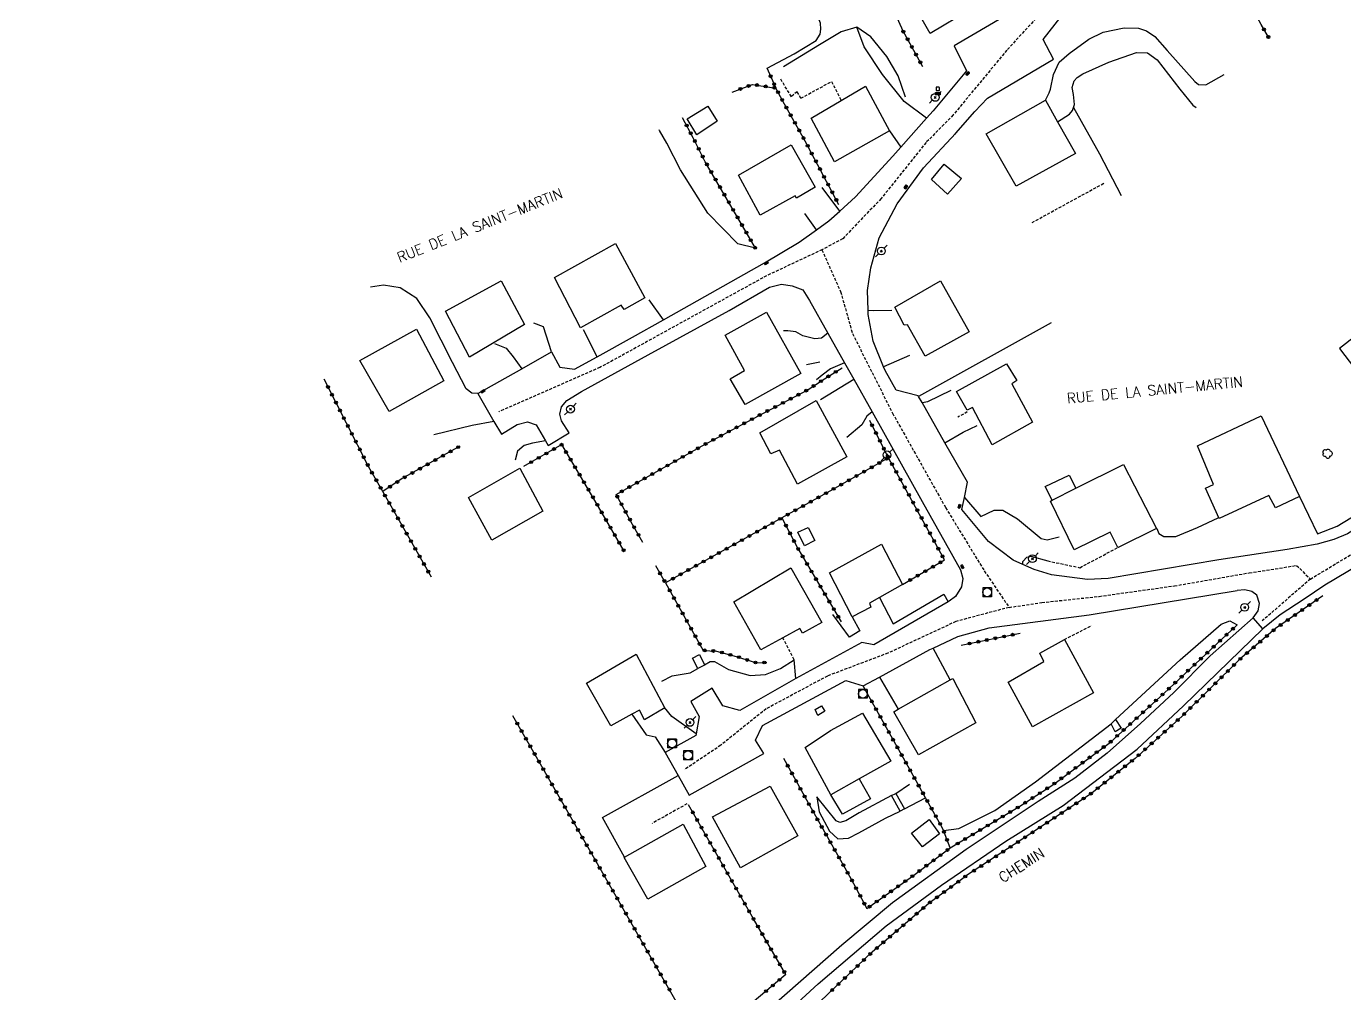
# Model space of a CAD drawing. Header units: millimetres. Extents: x 267000 to 268001, y 124012 to 125001.
# Drawn here: x 267454.9 to 267680.7, y 124352.9 to 124518.6 of the extents above; entities that cross this region are included whole.
import ezdxf
from ezdxf.enums import TextEntityAlignment as Align

# ---------------------------------------------------------------- set-up
doc = ezdxf.new("R2010")
doc.units = ezdxf.units.MM
doc.linetypes.add('DASHED', pattern=[0.75, 0.5, -0.25])
doc.layers.get('0').update_dxf_attribs({"linetype": 'CONTINUOUS'})
for name, color, linetype in [('W0001', 6, 'DASHED'), ('W0008', 7, 'CONTINUOUS'), ('W0014', 7, 'CONTINUOUS'), ('W0017', 7, 'CONTINUOUS'), ('W0071', 7, 'CONTINUOUS'), ('W0101', 7, 'CONTINUOUS'), ('W0104', 1, 'CONTINUOUS'), ('W0105', 7, 'CONTINUOUS'), ('W0112', 1, 'DASHED'), ('W0211', 2, 'CONTINUOUS'), ('W0214', 2, 'CONTINUOUS'), ('W0300', 7, 'CONTINUOUS'), ('W0322', 7, 'CONTINUOUS'), ('W0323', 7, 'CONTINUOUS'), ('W0330', 7, 'CONTINUOUS'), ('W0401', 7, 'CONTINUOUS'), ('W0420', 7, 'CONTINUOUS'), ('W0438', 7, 'CONTINUOUS'), ('W0439', 7, 'CONTINUOUS'), ('W0473', 7, 'CONTINUOUS'), ('W0989', 7, 'CONTINUOUS')]:
    doc.layers.add(name, color=color, linetype=linetype)
doc.styles.get("Standard").update_dxf_attribs({"font": 'romans.shx', "width": 0.85})

# ---------------------------------------------------------------- blocks, each defined once
blk = doc.blocks.new('T473')
for p, q in [((-0.166667, 0.166667), (0.166667, -0.166667)), ((-0.166667, -0.166667), (0.166667, 0.166667)), ((0.500001, 0.500001), (1.000002, 1.000002)), ((-1.000002, -1.000002), (-0.500001, -0.500001))]:
    blk.add_line(p, q)
blk.add_ellipse((0, 0), major_axis=(0.471405, 0.471405), ratio=1, start_param=5.4977871438, end_param=11.780972451)
blk = doc.blocks.new('T438')
for p, q in [((-0.4, 0.2), (0.4, 0.2)), ((-0.4, -0.2), (-0.4, 0.2)), ((0.15, 1.1), (-0.3, 1.1)), ((-0.3, 1.1), (-0.3, 0.5)), ((-0.3, 0.5), (0.15, 0.5)), ((0.3, 0.65), (0.3, 0.95)), ((0.4, 0.2), (0.4, -0.2))]:
    blk.add_line(p, q)
at = {"flags": 128}
for points in [[(-0.4, -0.2), (0.4, 0.2)], [(0.4, -0.2), (-0.4, -0.2)]]:
    blk.add_lwpolyline(points, dxfattribs=at)
for centre, major_axis, start_param, end_param in [((0.15, 0.95), (0.106, -0.106), 0.785398, 2.356194), ((0.15, 0.65), (0.106, 0.106), 3.926991, 5.497787)]:
    blk.add_ellipse(centre, major_axis=major_axis, ratio=1, start_param=start_param, end_param=end_param)
blk = doc.blocks.new('T420')
for p, q in [((0.75, 0.75), (-0.75, 0.75)), ((-0.75, 0.75), (-0.75, -0.75)), ((0.75, 0.75), (0.75, -0.75)), ((0.75, -0.75), (-0.75, -0.75))]:
    blk.add_line(p, q)
blk.add_ellipse((0, 0), major_axis=(-0.53, 0.53), ratio=1, start_param=3.926991, end_param=10.210176)
blk = doc.blocks.new('T401')
for p, q in [((-0.3, 0.3), (0, 0.3)), ((-0.3, -0.25), (-0.3, 0.3)), ((-0.3, 0.15), (0, 0.15)), ((-0.3, 0), (0, 0)), ((0, 0.3), (0, -0.25)), ((-0.3, -0.15), (0, -0.15)), ((-0.3, -0.25), (-0.3, -0.3)), ((-0.3, -0.3), (0, -0.3)), ((0, -0.3), (0, -0.25))]:
    blk.add_line(p, q)
blk = doc.blocks.new('T300')
for p, q in [((-0.8, 0.51), (-0.86, 0.34)), ((-0.86, 0.34), (-0.86, 0.17)), ((-0.86, 0.17), (-0.74, 0.06)), ((-0.69, 0.63), (-0.8, 0.51)), ((-0.8, -0.06), (-0.74, 0.06)), ((-0.74, 0.06), (-0.69, 0.11)), ((-0.57, 0.69), (-0.69, 0.63)), ((-0.46, 0.69), (-0.57, 0.69)), ((-0.29, 0.63), (-0.46, 0.69)), ((-0.29, 0.63), (-0.17, 0.74)), ((-0.23, 0.57), (-0.29, 0.63)), ((-0.17, 0.74), (-0.06, 0.8)), ((-0.06, 0.8), (0.06, 0.8)), ((0.06, 0.8), (0.23, 0.74)), ((0.23, 0.74), (0.34, 0.63)), ((0.34, 0.63), (0.4, 0.51)), ((0.46, 0.46), (0.34, 0.46)), ((0.4, 0.51), (0.4, 0.46)), ((0.57, 0.4), (0.46, 0.46)), ((0.57, 0.4), (0.69, 0.29)), ((0.69, 0.29), (0.74, 0.17)), ((0.74, 0.06), (0.69, -0.17)), ((0.74, 0.17), (0.74, 0.06)), ((-0.8, -0.17), (-0.8, -0.06)), ((-0.8, -0.23), (-0.8, -0.17)), ((-0.74, -0.34), (-0.8, -0.23)), ((-0.69, -0.4), (-0.74, -0.34)), ((-0.51, -0.46), (-0.69, -0.4)), ((-0.4, -0.46), (-0.51, -0.46)), ((-0.4, -0.46), (-0.34, -0.46)), ((-0.34, -0.46), (-0.34, -0.4)), ((-0.34, -0.51), (-0.34, -0.46)), ((-0.29, -0.63), (-0.34, -0.51)), ((-0.17, -0.74), (-0.29, -0.63)), ((-0.06, -0.8), (-0.17, -0.74)), ((0.06, -0.8), (-0.06, -0.8)), ((0.17, -0.74), (0.06, -0.8)), ((0.23, -0.69), (0.17, -0.74)), ((0.29, -0.46), (0.23, -0.46)), ((0.29, -0.63), (0.23, -0.69)), ((0.46, -0.4), (0.29, -0.46)), ((0.34, -0.51), (0.29, -0.63)), ((0.34, -0.51), (0.34, -0.46)), ((0.57, -0.34), (0.46, -0.4)), ((0.63, -0.29), (0.57, -0.34)), ((0.69, -0.17), (0.63, -0.29))]:
    blk.add_line(p, q)
blk = doc.blocks.new('t322o')
at = {"color": 0, "linetype": 'Continuous'}
for radius in [0.25, 0.15]:
    blk.add_circle((0, 0), radius, dxfattribs=at)
blk = doc.blocks.new('t323o')
at = {"color": 0, "linetype": 'Continuous'}
for radius in [0.25, 0.15]:
    blk.add_circle((0, 0), radius, dxfattribs=at)

msp = doc.modelspace()

# ---------------------------------------------------------------- linework, layer by layer
at = {"layer": 'W0001'}
for points in [[(267674.82, 124423.94), (267683.41, 124429.13), (267720.69, 124454.46), (267737.77, 124467.54), (267752.14, 124479.32), (267765.22, 124490.28), (267766.23, 124491.1), (267786.98, 124508.19), (267805.96, 124521.61), (267826.72, 124534.92), (267843.03, 124543.33), (267861.38, 124551.09), (267877.07, 124557.12), (267895.48, 124561.75), (267917.35, 124565.98), (267936.42, 124568.78)], [(267644.17, 124539.8), (267638.02, 124532.06), (267631.4, 124523.83), (267622.83, 124514.52), (267613.66, 124503.43), (267609, 124498.7), (267601.3, 124489.1), (267594.72, 124482.21), (267591.18, 124480.34)], [(267591.18, 124480.34), (267581.68, 124475.88), (267553.16, 124460.18), (267535.82, 124452.6)], [(267591.18, 124480.34), (267594.36, 124473.17), (267596.4, 124465.99), (267603.26, 124452.36), (267612.35, 124436.18), (267618.98, 124425.33), (267623.22, 124419.09)], [(267623.22, 124419.09), (267628.84, 124419.92), (267638.66, 124420.98), (267651.54, 124422.78), (267664.35, 124425.01), (267672.46, 124426.27), (267674.82, 124423.94)], [(267674.82, 124423.94), (267666.54, 124416.76)], [(267623.22, 124419.09), (267614.12, 124416.68), (267602.48, 124411.26), (267592.11, 124407.34), (267581.61, 124401.71), (267573.84, 124395.48), (267567.62, 124391.28)]]:
    msp.add_lwpolyline(points, dxfattribs=at)
at = {"layer": 'W0008'}
for points in [[(267613.99, 124500.14), (267614.11, 124500.29), (267617.37, 124504), (267619.52, 124506.29), (267630.84, 124512.96), (267629.06, 124516.33), (267636.24, 124525.59)], [(267625.22, 124521.92), (267613.8, 124515.29), (267615.95, 124510.96), (267610.23, 124504.15)], [(267532.23, 124455.7), (267539.76, 124459.96), (267544.86, 124462.84), (267546.3, 124460.22), (267548.8, 124459.88), (267552.67, 124462.01), (267558.73, 124465.36), (267564.05, 124468.36), (267581.36, 124478.12), (267587.28, 124481.66), (267590.25, 124483.76), (267592.38, 124485.28), (267594.24, 124486.96), (267596.93, 124489.38), (267603.32, 124496.37), (267604.68, 124497.9), (267609.07, 124502.85), (267610.23, 124504.15)], [(267615.6, 124437.92), (267616.09, 124440.51), (267612.24, 124447.27), (267608.31, 124454.19), (267607.72, 124455.22), (267607.65, 124455.34), (267603.87, 124456.31), (267602, 124459.65), (267601.74, 124460.29), (267599.97, 124464.69), (267599.08, 124469.24), (267599.06, 124470.02), (267598.98, 124473.37), (267599.53, 124477.22), (267600.99, 124482.36), (267604.08, 124488.22), (267608.59, 124494.38), (267614.11, 124500.29)], [(267532.23, 124455.7), (267535, 124450.94), (267536.27, 124448.75), (267538.97, 124450.41), (267540.74, 124450.85), (267542.24, 124450.36), (267543.81, 124447.61), (267544.26, 124446.81), (267547.88, 124448.97), (267546.58, 124451.03), (267546.29, 124452.17), (267546.57, 124453.45), (267547.48, 124454.53), (267549.97, 124456.04), (267561.39, 124462.32), (267575.3, 124469.96), (267582.18, 124473.93), (267584.24, 124474.44), (267586.09, 124474.17), (267587.88, 124473.47), (267589.03, 124471.62), (267592.17, 124466.08), (267595.04, 124461), (267595.74, 124459.77), (267596.64, 124458.15), (267599.76, 124452.58), (267608.35, 124437.21), (267614.92, 124425.51), (267615.28, 124424.01), (267615.08, 124422.59), (267614.02, 124420.94), (267612.96, 124420.15)], [(267685.2, 124427.56), (267677.32, 124422.88), (267673.78, 124420.5), (267669.67, 124417.84), (267666.69, 124415.4), (267665.04, 124417.31), (267665.89, 124418.52), (267666.09, 124419.74), (267665.66, 124421.16), (267664.8, 124421.79), (267663.58, 124422.07), (267662.3, 124421.99)], [(267586.7, 124406.94), (267577.12, 124401.46), (267574.2, 124402.22), (267572.4, 124405.27), (267568.71, 124402.96), (267570.15, 124400.41), (267569.66, 124397.45), (267569.6, 124397.13), (267564.35, 124394.25), (267566.57, 124390.3), (267568.46, 124386.94), (267581.23, 124394.08), (267579.79, 124396.35), (267580.99, 124398.85), (267595.25, 124406.57), (267598.25, 124405.66), (267601.01, 124407.16), (267609.67, 124411.87), (267610.21, 124412.12), (267614.43, 124414.11), (267619.83, 124415.57), (267636.91, 124417.82), (267662.3, 124421.99)]]:
    msp.add_lwpolyline(points, dxfattribs=at)
at = {"layer": 'W0014'}
for points in [[(267724.49, 124460.78), (267717.43, 124455.78), (267713.93, 124453.3), (267712.51, 124452.29), (267701.74, 124445.1), (267684.58, 124433.79), (267681.17, 124431.71), (267678.83, 124430.69), (267675.99, 124429.89), (267670.87, 124429), (267659.13, 124427.21), (267640.2, 124424.01), (267636.64, 124423.85), (267630.51, 124424.66), (267627.52, 124425.56), (267625.55, 124426.45), (267623.94, 124427.18), (267619.72, 124430.35), (267615.12, 124435.88), (267615.6, 124437.92)], [(267676.05, 124431.7), (267679.39, 124433.01), (267687.48, 124437.9), (267697.33, 124444.95), (267701.11, 124447.63), (267704.47, 124450.02)], [(267615.6, 124437.92), (267618.41, 124434.67)], [(267603.35, 124416.3), (267612.07, 124421.34), (267612.79, 124420.05)], [(267612.96, 124420.15), (267612.79, 124420.05), (267600.05, 124412.65), (267597.98, 124413.07), (267586.7, 124406.94)], [(267597.64, 124415.07), (267595.87, 124413.99)]]:
    msp.add_lwpolyline(points, dxfattribs=at)
at = {"layer": 'W0017'}
for points in [[(267609.07, 124502.85), (267605.28, 124505.75), (267601.54, 124510.35), (267598.38, 124515.1), (267597.12, 124518.45), (267594.49, 124517.65), (267590.73, 124515.42), (267584.56, 124511.67)], [(267602.74, 124500.68), (267604.68, 124497.9)], [(267594.24, 124486.96), (267591.21, 124490.99)], [(267590.25, 124483.76), (267588.27, 124486.54)], [(267532.23, 124455.7), (267531.24, 124455.77), (267530.23, 124456.54), (267527.92, 124461.01), (267524.03, 124468.68), (267521.79, 124472.01), (267518.93, 124473.84), (267516.08, 124474.25), (267513.88, 124473.91)], [(267564.05, 124468.36), (267561.57, 124471.78)], [(267704.47, 124450.02), (267698.69, 124456.96), (267692.2, 124465.21), (267688.35, 124470.12), (267679.78, 124463.4), (267684.96, 124456.68)], [(267599.06, 124470.02), (267599.99, 124469.96), (267603.12, 124469.98)], [(267544.86, 124462.84), (267543.48, 124467.11), (267541.84, 124467.74)], [(267552.67, 124462.01), (267550.36, 124466.63)], [(267592.17, 124466.08), (267591.1, 124465.22), (267589.97, 124465.07), (267587.9, 124465.62), (267586.68, 124466.26), (267585.33, 124466.46), (267584.61, 124466.46)], [(267535.1, 124464.27), (267537.1, 124463.5), (267538.32, 124462.01), (267539.76, 124459.96)], [(267606.17, 124462.24), (267601.74, 124460.29)], [(267595.04, 124461), (267592.63, 124459.92), (267591.21, 124458.84), (267590.22, 124458.05)], [(267590.95, 124454.71), (267596.64, 124458.15)], [(267608.31, 124454.19), (267609.3, 124454.34), (267613.28, 124456.29)], [(267599.76, 124452.58), (267598.84, 124451.86), (267598, 124450.36), (267595.45, 124448.21)], [(267535, 124450.94), (267531.28, 124450.26), (267524.73, 124448.65)], [(267612.24, 124447.27), (267615.36, 124449.08), (267617.78, 124450.23)], [(267543.81, 124447.61), (267541.6, 124447.24), (267540.18, 124446.8), (267539.05, 124445.87), (267538.63, 124444.3)], [(267672.97, 124438.1), (267672.98, 124438.1)], [(267672.98, 124438.1), (267676.05, 124431.7)], [(267618.41, 124434.67), (267620.68, 124435.75), (267622.17, 124435.76), (267624.67, 124434.28), (267628.69, 124430.89), (267629.76, 124430.68), (267631.82, 124431.2)], [(267648.55, 124432.58), (267648.85, 124431.73), (267649.7, 124431.23), (267651.77, 124431.25), (267655.46, 124432.77), (267659.01, 124434.43)], [(267625.55, 124426.45), (267625.55, 124426.95), (267626.26, 124427.67), (267626.97, 124427.88), (267629.83, 124427.05)], [(267601.04, 124420.77), (267603.35, 124416.3)], [(267595.87, 124413.99), (267593.06, 124417.89)], [(267596.34, 124417.49), (267597.64, 124415.07)], [(267613.12, 124406.66), (267610.21, 124412.12)], [(267586.7, 124406.94), (267586.4, 124410.12)], [(267601.01, 124407.16), (267604.24, 124401.64)], [(267598.99, 124404.29), (267598.25, 124405.66)], [(267558.64, 124400.8), (267561.07, 124397.24), (267562.61, 124396.94), (267564.35, 124394.25)], [(267569.66, 124397.45), (267565.45, 124400.41), (267564.21, 124401.97)], [(267564.21, 124401.97), (267564.21, 124401.97)], [(267557.36, 124376.29), (267553.61, 124383.1), (267566.57, 124390.3)]]:
    msp.add_lwpolyline(points, dxfattribs=at)
at = {"layer": 'W0071'}
for points in [[(267665.04, 124417.31), (267657.68, 124410.77), (267651.46, 124404.54), (267645.72, 124399.23), (267639.99, 124394.13), (267634.46, 124389.82), (267628.22, 124385.86), (267615.89, 124377.65), (267603.27, 124368.52), (267594.56, 124361.26), (267575.38, 124344.39), (267565.26, 124335.63), (267540.28, 124311.67), (267524.28, 124297.6), (267505.37, 124282.87), (267488.3, 124269.51), (267475.77, 124258.52), (267467.71, 124250.06), (267462.13, 124241.98), (267458.96, 124237.75), (267456.9, 124237.02), (267455.4, 124237.94), (267453.03, 124240.99)], [(267455.29, 124226.28), (267465.66, 124241.09), (267471.87, 124250.18), (267477.31, 124256.56), (267486.44, 124264.81), (267510.59, 124283.43), (267526.18, 124295.14), (267533.97, 124301.96), (267552.43, 124319.61), (267577.21, 124342.43), (267590.51, 124354.63), (267602.19, 124364.54), (267611.62, 124371.52), (267622.68, 124379.07), (267632.46, 124385.19), (267645.14, 124394.82), (267653.07, 124402.22), (267666.69, 124415.4)]]:
    msp.add_lwpolyline(points, dxfattribs=at)
at = {"layer": 'W0101'}
msp.add_lwpolyline([(267615.56, 124523.22), (267616.63, 124521.47), (267609.68, 124517.37), (267604.35, 124526.79), (267607.32, 124528.44), (267611.06, 124530.52)], dxfattribs=at)
for points in [[(267593.3, 124495.41), (267589.34, 124502.86), (267594.48, 124505.9), (267598.63, 124508.34), (267602.74, 124500.68)], [(267624.44, 124491.24), (267619.31, 124500.2), (267629.45, 124505.93), (267631.52, 124502.26), (267634.58, 124496.85), (267624.44, 124491.24)], [(267580.62, 124486.28), (267576.87, 124493.09), (267585.88, 124498.28), (267589.99, 124491.04), (267586.8, 124489.17), (267586.58, 124489.6)], [(267549.84, 124466.98), (267545.37, 124475.57), (267555.81, 124481.39), (267560.85, 124472.11), (267557.3, 124470.09), (267556.8, 124470.87)], [(267530.81, 124461.96), (267526.7, 124469.84), (267536.21, 124475.03), (267540.25, 124467.51)], [(267608.85, 124462.09), (267605.83, 124467.48), (267605.26, 124467.4), (267603.67, 124470.53), (267611.47, 124475), (267616.38, 124466.27)], [(267578, 124453.83), (267575.48, 124458.22), (267577.89, 124459.66), (267574.57, 124465.7), (267581.67, 124469.66), (267587.58, 124459.16)], [(267517.06, 124452.61), (267512.01, 124461.4), (267521.73, 124466.74), (267526.42, 124457.87)], [(267620.35, 124446.93), (267616.96, 124453.31), (267616.04, 124452.88), (267614.24, 124456.07), (267622.75, 124460.83), (267624.55, 124457.92), (267623.7, 124457.35), (267627.24, 124450.82)], [(267587, 124440.21), (267583.9, 124446.03), (267582.4, 124445.38), (267580.53, 124449), (267590.18, 124454.55), (267595.44, 124444.9)], [(267659.19, 124434.3), (267656.87, 124439.49), (267658.22, 124440.14), (267655.47, 124446.74), (267666.4, 124451.87), (267672.97, 124438.1), (267672.98, 124438.1), (267668.86, 124436.15), (267667.71, 124438.28)], [(267634.37, 124428.93), (267630.32, 124437.31), (267630.61, 124437.45), (267634.67, 124439.5), (267642.81, 124443.59), (267648.44, 124432.59), (267641.88, 124429.36), (267641.84, 124429.34), (267640.54, 124431.97)], [(267534.66, 124430.58), (267530.62, 124437.89), (267539.42, 124442.93), (267543.39, 124435.55)], [(267596.34, 124417.49), (267592.45, 124425.01), (267601.39, 124429.91), (267604.99, 124423.03), (267601.04, 124420.77), (267599.32, 124419.79), (267599.54, 124419.15)], [(267580.71, 124411.82), (267576.1, 124420.05), (267585.82, 124425.89), (267591.15, 124416.52), (267587.82, 124414.65), (267587.38, 124415.5), (267584.45, 124413.88)], [(267627.24, 124398.61), (267623.06, 124406.28), (267629.16, 124409.81), (267628.51, 124411.23), (267632.69, 124413.61), (267637.67, 124404.45)], [(267555.02, 124398.82), (267550.84, 124406.13), (267559.35, 124411.1), (267564.21, 124401.97), (267564.21, 124401.97), (267564.26, 124401.88), (267560.78, 124399.86), (267559.92, 124401.49), (267558.64, 124400.8)], [(267607.69, 124393.85), (267603.51, 124401.23), (267604.24, 124401.64), (267613.12, 124406.66), (267613.58, 124406.92), (267617.55, 124399.33)], [(267592.69, 124387.01), (267588.31, 124395.07), (267592.63, 124398.02), (267598.09, 124400.98), (267602.99, 124392.75), (267597.56, 124389.72)], [(267577.2, 124374.48), (267572.44, 124383.21), (267582.3, 124388.47), (267587.06, 124379.96)], [(267561.35, 124369.1), (267557.31, 124376.26), (267557.36, 124376.29), (267567.39, 124381.96), (267571.28, 124374.72)]]:
    msp.add_lwpolyline(points, close=True, dxfattribs=at)
at = {"layer": 'W0104'}
for points in [[(267569.75, 124500.01), (267568.09, 124502.77), (267571.64, 124504.93), (267573.22, 124502.38)], [(267588.17, 124429.65), (267587.02, 124431.99), (267588.79, 124432.79), (267589.95, 124430.52)], [(267608.4, 124378.1), (267606.53, 124380.43), (267609.51, 124382.74), (267611.3, 124380.33)]]:
    msp.add_lwpolyline(points, close=True, dxfattribs=at)
for points in [[(267630.61, 124437.45), (267629.38, 124439.79), (267633.5, 124441.75), (267634.67, 124439.5)], [(267597.56, 124389.72), (267599.51, 124386.31), (267594.68, 124383.65), (267592.69, 124387.01)]]:
    msp.add_lwpolyline(points, dxfattribs=at)
at = {"layer": 'W0105'}
for points in [[(267569.93, 124408.62), (267568.99, 124410.39), (267570.2, 124411.04), (267571.04, 124409.25), (267571.07, 124409.2)], [(267590.48, 124400.58), (267589.99, 124401.6), (267591.07, 124402.25), (267591.69, 124401.3)], [(267641.41, 124397.77), (267640.69, 124399.12), (267641.47, 124399.91), (267642.41, 124398.42)], [(267604.54, 124384.17), (267603.09, 124386.86), (267603.8, 124387.23), (267605.32, 124384.6)]]:
    msp.add_lwpolyline(points, close=True, dxfattribs=at)
at = {"layer": 'W0112'}
for points in [[(267587.57, 124506.28), (267586.92, 124507.41), (267585.93, 124506.55), (267584.06, 124509.67)], [(267587.57, 124506.28), (267592.82, 124509.16), (267594.48, 124505.9)], [(267627.15, 124484.99), (267639.64, 124491.84)], [(267616.05, 124452.57), (267614.42, 124451.64)], [(267629.83, 124427.05), (267635.35, 124425.89), (267641.88, 124429.36)], [(267632.69, 124413.61), (267637.38, 124415.99)], [(267586.4, 124410.12), (267584.45, 124413.88)], [(267568.05, 124385.44), (267562.07, 124382.09)]]:
    msp.add_lwpolyline(points, dxfattribs=at)
at = {"layer": 'W0211'}
for points in [[(267581.77, 124511.42), (267586.42, 124513.88), (267590.2, 124516.15), (267590.85, 124517.24), (267590.98, 124518.13), (267590.91, 124519.13), (267589.43, 124522.94)], [(267605.46, 124506.48), (267604.23, 124510.1), (267602.28, 124513.43), (267599.55, 124516.83), (267597.12, 124518.45)], [(267631.52, 124502.26), (267633.59, 124503.54), (267634.08, 124504.18), (267634.24, 124504.72), (267634.4, 124505.23), (267634.26, 124506.95), (267634.02, 124508.1), (267634.38, 124509.29), (267634.87, 124509.86), (267635.86, 124510.49), (267640.31, 124512.46), (267645.02, 124514.11), (267646.93, 124514.05), (267648.59, 124512.84), (267652.45, 124507.84), (267654.71, 124505.11), (267655.27, 124504.72)], [(267571.04, 124409.25), (267572.01, 124409.81), (267572.79, 124409.81), (267575.16, 124408.48), (267578.86, 124407.43), (267581.5, 124407.59), (267584.06, 124408.61), (267586.4, 124410.12)], [(267563.75, 124406.44), (267565.52, 124407.38), (267568.58, 124407.9), (267569.93, 124408.62)], [(267590.28, 124386.63), (267590.72, 124384.07), (267592.45, 124380.74), (267593.89, 124379.46), (267595.74, 124379.55), (267597.51, 124380.49), (267602.05, 124383.01), (267604.54, 124384.17)], [(267605.32, 124384.6), (267608.92, 124386.46)]]:
    msp.add_lwpolyline(points, dxfattribs=at)
at = {"layer": 'W0214'}
for points in [[(267629.45, 124505.93), (267630.07, 124507.22), (267630.29, 124507.82), (267630.81, 124510.33), (267631.82, 124512.48), (267633.5, 124513.95), (267636.85, 124516.41), (267639.32, 124517.58), (267642.95, 124518.35), (267645.39, 124518.3), (267646.78, 124517.82), (267648.17, 124516.87), (267650.3, 124514.47), (267655.05, 124509.18), (267655.65, 124508.65), (267656.9, 124508.59), (267660.06, 124510.34)], [(267579.78, 124480.6), (267576.78, 124481.36), (267571.62, 124486.59), (267566.94, 124494.04), (267564.63, 124498.58), (267563.37, 124500.74), (267563.3, 124500.86)], [(267588.53, 124460.71), (267590.81, 124461.16)], [(267641.47, 124399.91), (267652.51, 124410.1), (267659.52, 124416.2), (267661.01, 124416.78), (267662.29, 124416.12)], [(267611.97, 124380.9), (267614.61, 124381.2), (267620.78, 124384.31), (267627.73, 124389.2), (267640.69, 124399.12)], [(267603.09, 124386.86), (267597.56, 124383.91), (267595.29, 124382.54), (267594.22, 124382.24), (267593.58, 124382.52), (267590.28, 124386.63)], [(267603.8, 124387.23), (267606.14, 124388.81)]]:
    msp.add_lwpolyline(points, dxfattribs=at)
at = {"layer": 'W0322'}
for points in [[(267575.8, 124507.35), (267579.3, 124508.66), (267583.29, 124508.04)], [(267579.78, 124480.6), (267571.2, 124495.42), (267569.18, 124499.4), (267567.31, 124502.94)], [(267613.13, 124377.89), (267625.04, 124385.02), (267630.86, 124388.84), (267640.57, 124396.03), (267649.7, 124404.35), (267662.29, 124416.12)], [(267479.6, 124253.34), (267490.85, 124264.25), (267506.01, 124276.1), (267521.88, 124287.54), (267533.49, 124297.3), (267552.53, 124314.67), (267570.58, 124331.25), (267576.95, 124337.28), (267589.53, 124350.33), (267599.79, 124360.08), (267609.56, 124368.49), (267615.94, 124373.16)]]:
    msp.add_lwpolyline(points, dxfattribs=at)
at = {"layer": 'W0323'}
for points in [[(267608.46, 124511.67), (267605.07, 124517.78), (267602.35, 124523.96), (267598.47, 124530.93), (267597.66, 124532.4)], [(267667.62, 124516.77), (267666.37, 124518.94), (267661.13, 124528.62)], [(267594.08, 124488.02), (267588.31, 124498.95), (267584.48, 124505.76), (267583.29, 124508.04), (267583.19, 124508.24), (267581.77, 124511.42)], [(267560.48, 124430.2), (267558.74, 124433.3), (267555.92, 124438.41), (267570.68, 124446.77), (267578.34, 124450.89), (267588.63, 124456.3), (267591.61, 124458.24), (267594.66, 124460.12)], [(267524.3, 124424.25), (267515.95, 124438.94), (267513.58, 124443.1), (267505.9, 124458.18)], [(267604.99, 124423.03), (267612.16, 124427.21), (267607.9, 124435.02), (267602.31, 124445.21), (267599.35, 124451.1)], [(267529.16, 124446.69), (267519.3, 124441.14), (267515.95, 124438.94)], [(267557.3, 124428.71), (267552.29, 124437.38), (267546.6, 124446.96), (267540.08, 124443.21)], [(267602.46, 124444.64), (267592.53, 124439.02), (267584.32, 124434.43), (267583.38, 124433.9), (267564.36, 124423.3)], [(267584.32, 124434.43), (267587.06, 124429.18), (267594.48, 124416.62)], [(267564.36, 124423.3), (267562.72, 124426.22)], [(267564.36, 124423.3), (267570.85, 124411.73), (267573.13, 124411.61), (267576.48, 124410.7), (267579.98, 124409.59), (267581.76, 124409.67)], [(267676.93, 124421.09), (267668.85, 124415.48), (267662.69, 124410.16), (267652.86, 124400.48), (267644.79, 124393.23), (267637.14, 124387.12), (267624.09, 124378.49), (267615.94, 124373.16)], [(267615, 124412.61), (267625.1, 124414.67)], [(267613.13, 124377.89), (267611.97, 124380.9), (267611.82, 124381.3), (267608.92, 124386.46), (267607.28, 124389.39), (267598.99, 124404.29)], [(267584.98, 124356.2), (267570.53, 124344.06), (267564.69, 124354.28), (267548.83, 124381.95), (267538.25, 124400.51)], [(267584.6, 124393.29), (267588.79, 124385.62), (267596.14, 124372.64), (267598.88, 124367.53), (267606.68, 124373.07), (267613.13, 124377.89)], [(267584.98, 124356.2), (267579.43, 124365.78), (267568.32, 124385.29)]]:
    msp.add_lwpolyline(points, dxfattribs=at)
at = {"layer": 'W0330'}
for points in [[(267634.24, 124504.72), (267638.72, 124496.77), (267642.39, 124489.64)], [(267630.41, 124467.82), (267607.72, 124455.22)]]:
    msp.add_lwpolyline(points, dxfattribs=at)
at = {"layer": 'W0439'}
msp.add_lwpolyline([(267612.67, 124489.88), (267609.94, 124492.35), (267612.13, 124495), (267615.07, 124492.53)], close=True, dxfattribs=at)

# ---------------------------------------------------------------- block references
at = {"layer": 'W0300', "rotation": 359.9999899820874}
msp.add_blockref('T300', (267677.81, 124445.41), dxfattribs=at)
at = {"layer": 'W0322'}
for p, rotation in [((267578.61, 124508.4), 20.45354840684853), ((267580.06, 124508.54), 351.2581507983722), ((267581.54, 124508.31), 351.2581507983722), ((267577.21, 124507.88), 20.45354840684853), ((267583.02, 124508.08), 351.2581507983722), ((267568.01, 124501.62), 117.8423100406092), ((267568.71, 124500.29), 117.8423100406092), ((267569.4, 124498.96), 116.9444117499647), ((267570.08, 124497.62), 116.9444117499647), ((267570.76, 124496.29), 116.9444117499647), ((267571.47, 124494.96), 120.053957302027), ((267572.22, 124493.66), 120.053957302027), ((267572.97, 124492.37), 120.053957302027), ((267573.72, 124491.07), 120.053957302027), ((267574.47, 124489.77), 120.053957302027), ((267575.22, 124488.47), 120.053957302027), ((267575.97, 124487.17), 120.053957302027), ((267576.72, 124485.87), 120.053957302027), ((267577.48, 124484.58), 120.053957302027), ((267578.23, 124483.28), 120.053957302027), ((267578.98, 124481.98), 120.053957302027), ((267579.73, 124480.68), 120.053957302027), ((267659.36, 124413.38), 43.05357683002816), ((267660.45, 124414.4), 43.05357683002816), ((267661.55, 124415.43), 43.05357683002816), ((267657.16, 124411.33), 43.05357683002816), ((267658.26, 124412.35), 43.05357683002816), ((267654.97, 124409.28), 43.05357683002816), ((267656.07, 124410.31), 43.05357683002816), ((267652.78, 124407.23), 43.05357683002816), ((267653.88, 124408.26), 43.05357683002816), ((267650.59, 124405.19), 43.05357683002816), ((267651.68, 124406.21), 43.05357683002816), ((267647.27, 124402.14), 42.35947040629473), ((267648.38, 124403.15), 42.35947040629473), ((267649.49, 124404.17), 42.35947040629473), ((267645.06, 124400.12), 42.35947040629473), ((267646.17, 124401.13), 42.35947040629473), ((267642.84, 124398.1), 42.35947040629473), ((267643.95, 124399.11), 42.35947040629473), ((267640.62, 124396.08), 42.35947040629473), ((267641.73, 124397.09), 42.35947040629473), ((267637.01, 124393.4), 36.5246208126426), ((267638.22, 124394.29), 36.5246208126426), ((267639.42, 124395.18), 36.5246208126426), ((267634.6, 124391.61), 36.5246208126426), ((267635.81, 124392.5), 36.5246208126426), ((267630.98, 124388.93), 36.5246208126426), ((267632.19, 124389.82), 36.5246208126426), ((267633.4, 124390.72), 36.5246208126426), ((267627.23, 124386.46), 33.27639502622503), ((267628.48, 124387.28), 33.27639502622503), ((267629.74, 124388.1), 33.27639502622503), ((267623.42, 124384.05), 30.9050308374071), ((267624.71, 124384.82), 30.9050308374071), ((267625.97, 124385.63), 33.27639502622503), ((267619.56, 124381.74), 30.9050308374071), ((267620.85, 124382.51), 30.9050308374071), ((267622.14, 124383.28), 30.9050308374071), ((267616.99, 124380.2), 30.9050308374071), ((267618.28, 124380.97), 30.9050308374071), ((267614.42, 124378.66), 30.9050308374071), ((267615.7, 124379.43), 30.9050308374071), ((267615.72, 124373), 36.240983726979), ((267613.3, 124371.22), 36.240983726979), ((267614.51, 124372.11), 36.240983726979), ((267609.67, 124368.56), 36.240983726979), ((267610.88, 124369.45), 36.240983726979), ((267612.09, 124370.34), 36.240983726979), ((267607.39, 124366.62), 40.69148540826395), ((267608.53, 124367.59), 40.69148540826395), ((267603.98, 124363.68), 40.69148540826395), ((267605.12, 124364.66), 40.69148540826395), ((267606.25, 124365.64), 40.69148540826395), ((267601.7, 124361.73), 40.69148540826395), ((267602.84, 124362.7), 40.69148540826395), ((267599.44, 124359.75), 43.56332668727266), ((267600.57, 124360.75), 40.69148540826395), ((267597.27, 124357.68), 43.56332668727266), ((267598.36, 124358.72), 43.56332668727266), ((267595.1, 124355.62), 43.56332668727266), ((267596.18, 124356.65), 43.56332668727266), ((267592.92, 124353.55), 43.56332668727266), ((267594.01, 124354.58), 43.56332668727266)]:
    msp.add_blockref('t322o', p, dxfattribs=dict(at, rotation=rotation))
at = {"layer": 'W0323'}
for p, rotation in [((267605.11, 124517.7), 119.012381719726), ((267666.87, 124518.07), 120.0092800711403), ((267605.84, 124516.39), 119.012381719726), ((267606.57, 124515.07), 119.012381719726), ((267667.62, 124516.78), 120.0092800711403), ((267607.29, 124513.76), 119.012381719726), ((267608.02, 124512.45), 119.012381719726), ((267582.38, 124510.05), 114.0027118220844), ((267582.99, 124508.68), 114.0027118220844), ((267583.66, 124507.33), 117.6102969523327), ((267584.36, 124506), 117.6102969523327), ((267585.08, 124504.69), 119.2962006428565), ((267585.82, 124503.38), 119.2962006428565), ((267586.55, 124502.08), 119.2962006428565), ((267587.29, 124500.77), 119.2962006428565), ((267588.02, 124499.46), 119.2962006428565), ((267588.73, 124498.14), 117.844252869629), ((267589.43, 124496.81), 117.844252869629), ((267590.14, 124495.49), 117.844252869629), ((267590.84, 124494.16), 117.844252869629), ((267591.54, 124492.83), 117.844252869629), ((267592.24, 124491.51), 117.844252869629), ((267592.94, 124490.18), 117.844252869629), ((267593.64, 124488.86), 117.844252869629), ((267592.27, 124458.64), 31.55401753147781), ((267593.54, 124459.43), 31.55401753147781), ((267506.58, 124456.84), 117.0155052661064), ((267588.48, 124456.22), 27.74867076430086), ((267589.74, 124457.02), 33.12249139649576), ((267591, 124457.84), 33.12249139649576), ((267507.26, 124455.5), 117.0155052661064), ((267507.94, 124454.17), 117.0155052661064), ((267584.49, 124454.12), 27.74867076430086), ((267585.82, 124454.82), 27.74867076430086), ((267587.15, 124455.52), 27.74867076430086), ((267508.62, 124452.83), 117.0155052661064), ((267580.51, 124452.03), 27.74867076430086), ((267581.84, 124452.73), 27.74867076430086), ((267583.17, 124453.42), 27.74867076430086), ((267509.3, 124451.49), 117.0155052661064), ((267509.98, 124450.16), 117.0155052661064), ((267576.54, 124449.92), 28.22089516557701), ((267577.86, 124450.63), 28.22089516557701), ((267579.18, 124451.33), 27.74867076430086), ((267599.75, 124450.29), 116.673897089291), ((267510.66, 124448.82), 117.0155052661064), ((267511.35, 124447.49), 117.0155052661064), ((267572.57, 124447.79), 28.22089516557701), ((267573.89, 124448.5), 28.22089516557701), ((267575.22, 124449.21), 28.22089516557701), ((267600.43, 124448.95), 116.673897089291), ((267601.1, 124447.61), 116.673897089291), ((267512.03, 124446.15), 117.0155052661064), ((267526.26, 124445.06), 209.3850565504738), ((267527.57, 124445.8), 209.3850565504738), ((267528.88, 124446.53), 209.3850565504738), ((267543.98, 124445.45), 209.8761331413817), ((267545.28, 124446.2), 209.8761331413817), ((267546.58, 124446.95), 209.8761331413817), ((267547.36, 124445.69), 120.7273629458592), ((267568.63, 124445.61), 29.54377814733083), ((267569.94, 124446.35), 29.54377814733083), ((267571.25, 124447.08), 28.22089516557701), ((267601.77, 124446.27), 116.673897089291), ((267602.46, 124444.93), 118.7630749810205), ((267512.71, 124444.81), 117.0155052661064), ((267513.39, 124443.48), 117.0155052661064), ((267522.34, 124442.85), 209.3850565504738), ((267523.65, 124443.59), 209.3850565504738), ((267524.96, 124444.32), 209.3850565504738), ((267541.38, 124443.96), 209.8761331413817), ((267542.68, 124444.7), 209.8761331413817), ((267548.12, 124444.4), 120.7273629458592), ((267548.89, 124443.11), 120.7273629458592), ((267564.72, 124443.39), 29.54377814733083), ((267566.02, 124444.13), 29.54377814733083), ((267567.33, 124444.87), 29.54377814733083), ((267599.7, 124443.08), 209.520730292782), ((267601.01, 124443.82), 209.520730292782), ((267602.31, 124444.56), 209.520730292782), ((267603.18, 124443.62), 118.7630749810205), ((267514.11, 124442.16), 119.6304859963393), ((267514.86, 124440.86), 119.6304859963393), ((267518.46, 124440.58), 213.2465370360378), ((267519.73, 124441.38), 209.3850565504738), ((267521.04, 124442.12), 209.3850565504738), ((267549.66, 124441.82), 120.7273629458592), ((267550.42, 124440.53), 120.7273629458592), ((267559.5, 124440.44), 29.54377814733083), ((267560.8, 124441.18), 29.54377814733083), ((267562.11, 124441.92), 29.54377814733083), ((267563.41, 124442.66), 29.54377814733083), ((267595.79, 124440.86), 209.520730292782), ((267597.09, 124441.6), 209.520730292782), ((267598.4, 124442.34), 209.520730292782), ((267603.9, 124442.3), 118.7630749810205), ((267604.62, 124440.99), 118.7630749810205), ((267515.6, 124439.56), 119.6304859963393), ((267516.34, 124438.25), 119.6244610900727), ((267517.2, 124439.76), 213.2465370360378), ((267551.19, 124439.25), 120.7273629458592), ((267556.89, 124438.96), 29.54377814733083), ((267558.19, 124439.7), 29.54377814733083), ((267591.87, 124438.65), 209.2243820207054), ((267593.17, 124439.39), 209.520730292782), ((267594.48, 124440.12), 209.520730292782), ((267605.35, 124439.67), 118.7630749810205), ((267606.07, 124438.36), 118.7630749810205), ((267517.08, 124436.95), 119.6244610900727), ((267551.95, 124437.96), 120.7273629458592), ((267552.71, 124436.66), 120.0076211109712), ((267556.11, 124438.07), 118.8370479765386), ((267556.84, 124436.75), 118.8370479765386), ((267587.94, 124436.45), 209.2243820207054), ((267589.25, 124437.18), 209.2243820207054), ((267590.56, 124437.92), 209.2243820207054), ((267606.79, 124437.04), 118.7630749810205), ((267517.82, 124435.64), 119.6244610900727), ((267518.56, 124434.34), 119.6244610900727), ((267553.46, 124435.36), 120.0076211109712), ((267554.21, 124434.06), 120.0076211109712), ((267557.56, 124435.44), 118.8370479765386), ((267558.28, 124434.13), 118.8370479765386), ((267584.01, 124434.26), 209.2247431394929), ((267585.32, 124434.99), 209.2243820207054), ((267586.63, 124435.72), 209.2243820207054), ((267607.51, 124435.73), 118.7630749810205), ((267608.23, 124434.41), 118.6120028341071), ((267519.31, 124433.04), 119.6244610900727), ((267520.05, 124431.73), 119.6244610900727), ((267554.96, 124432.76), 120.0076211109712), ((267555.71, 124431.47), 120.0076211109712), ((267559.01, 124432.81), 119.3479635297565), ((267559.75, 124431.51), 119.3479635297565), ((267580.08, 124432.06), 209.1435631027967), ((267581.39, 124432.79), 209.1435631027967), ((267582.7, 124433.52), 209.1435631027967), ((267585.01, 124433.1), 297.5815174346264), ((267585.71, 124431.77), 297.5815174346264), ((267608.95, 124433.1), 118.6120028341071), ((267609.67, 124431.78), 118.6120028341071), ((267520.79, 124430.43), 119.6244610900727), ((267521.53, 124429.12), 119.6244610900727), ((267556.46, 124430.17), 120.0076211109712), ((267574.84, 124429.14), 209.1435631027967), ((267576.15, 124429.87), 209.1435631027967), ((267577.46, 124430.6), 209.1435631027967), ((267578.77, 124431.33), 209.1435631027967), ((267586.4, 124430.44), 297.5815174346264), ((267610.39, 124430.46), 118.6120028341071), ((267611.1, 124429.15), 118.6120028341071), ((267522.27, 124427.82), 119.6244610900727), ((267557.21, 124428.87), 120.0076211109712), ((267570.91, 124426.95), 209.1435631027967), ((267572.22, 124427.68), 209.1435631027967), ((267573.53, 124428.41), 209.1435631027967), ((267587.1, 124429.11), 300.5898344689253), ((267587.86, 124427.82), 300.5898344689253), ((267611.82, 124427.83), 118.6120028341071), ((267523.01, 124426.52), 119.6244610900727), ((267523.75, 124425.21), 119.6244610900727), ((267563.45, 124424.92), 119.3479635299629), ((267566.98, 124424.76), 209.1435631027967), ((267568.29, 124425.49), 209.1435631027967), ((267569.6, 124426.22), 209.1435631027967), ((267588.63, 124426.53), 300.5898344689253), ((267589.39, 124425.24), 300.5898344689253), ((267608.88, 124425.3), 30.26140820964483), ((267610.18, 124426.05), 30.26140820964483), ((267611.47, 124426.81), 30.26140820964483), ((267564.19, 124423.61), 119.3479635299629), ((267565.67, 124424.03), 209.1435631027967), ((267590.15, 124423.94), 300.5898344689253), ((267590.92, 124422.65), 300.5898344689253), ((267606.29, 124423.79), 30.26140820964483), ((267607.58, 124424.54), 30.26140820964483), ((267565.1, 124421.99), 299.2984394572009), ((267565.83, 124420.68), 299.2984394572009), ((267591.68, 124421.36), 300.5898344689253), ((267675.87, 124420.35), 214.7739779055954), ((267566.56, 124419.37), 299.2984394572009), ((267567.3, 124418.06), 299.2984394572009), ((267592.44, 124420.07), 300.5898344689253), ((267593.21, 124418.78), 300.5898344689253), ((267673.41, 124418.64), 214.7739779055954), ((267674.64, 124419.49), 214.7739779055954), ((267568.03, 124416.76), 299.2984394572009), ((267593.97, 124417.49), 300.5898344689253), ((267669.71, 124416.07), 214.7739779055954), ((267670.94, 124416.93), 214.7739779055954), ((267672.17, 124417.78), 214.7739779055954), ((267568.77, 124415.45), 299.2984394572009), ((267569.5, 124414.14), 299.2984394572009), ((267619.41, 124413.51), 11.55629408677577), ((267620.88, 124413.81), 11.55629408677577), ((267622.35, 124414.11), 11.55629408677577), ((267623.82, 124414.41), 11.55629408677577), ((267667.37, 124414.2), 220.7831029451536), ((267668.51, 124415.18), 220.7831029451536), ((267570.23, 124412.83), 299.2984394572009), ((267571.09, 124411.72), 356.8368717541095), ((267572.59, 124411.64), 356.8368717541095), ((267574.05, 124411.36), 344.9315118403829), ((267616.47, 124412.91), 11.55629408677577), ((267617.94, 124413.21), 11.55629408677577), ((267663.96, 124411.26), 220.7831029451536), ((267665.1, 124412.24), 220.7831029451536), ((267666.24, 124413.22), 220.7831029451536), ((267575.5, 124410.97), 344.9315118403829), ((267576.95, 124410.56), 342.3005213462307), ((267578.37, 124410.1), 342.3005213462307), ((267579.8, 124409.65), 342.3005213462307), ((267581.29, 124409.65), 2.669723343356712), ((267661.75, 124409.24), 224.562546489285), ((267662.83, 124410.28), 220.7831029451536), ((267659.61, 124407.13), 224.562546489285), ((267660.68, 124408.18), 224.562546489285), ((267657.48, 124405.03), 224.562546489285), ((267658.55, 124406.08), 224.562546489285), ((267599.72, 124402.98), 119.0963781846205), ((267655.34, 124402.92), 224.562546489285), ((267656.41, 124403.97), 224.562546489285), ((267600.45, 124401.66), 119.0963781846205), ((267601.18, 124400.35), 119.0963781846205), ((267652.1, 124399.8), 221.939708126133), ((267653.2, 124400.82), 224.562546489285), ((267654.27, 124401.87), 224.562546489285), ((267539, 124399.21), 119.6703889780379), ((267539.74, 124397.91), 119.6703889780379), ((267601.9, 124399.04), 119.0963781846205), ((267602.63, 124397.73), 119.0963781846205), ((267649.87, 124397.79), 221.939708126133), ((267650.99, 124398.8), 221.939708126133), ((267540.48, 124396.6), 119.6703889780379), ((267541.22, 124395.3), 119.6703889780379), ((267603.36, 124396.42), 119.0963781846205), ((267647.64, 124395.79), 221.939708126133), ((267648.75, 124396.79), 221.939708126133), ((267541.97, 124394), 119.6703889780379), ((267604.09, 124395.11), 119.0963781846205), ((267604.82, 124393.8), 119.0963781846205), ((267645.41, 124393.78), 221.939708126133), ((267646.52, 124394.79), 221.939708126133), ((267542.71, 124392.69), 119.6703889780379), ((267543.45, 124391.39), 119.6703889780379), ((267585.32, 124391.97), 298.6314072299661), ((267605.55, 124392.49), 119.0963781846205), ((267606.28, 124391.18), 119.0963781846205), ((267641.92, 124390.94), 218.5958151643942), ((267643.09, 124391.87), 218.5958151643942), ((267644.26, 124392.81), 218.5958151643942), ((267544.19, 124390.09), 119.6703889780379), ((267544.94, 124388.78), 119.6703889780379), ((267586.04, 124390.66), 298.6314072299661), ((267586.76, 124389.34), 298.6314072299661), ((267607.01, 124389.87), 119.0963781846205), ((267607.74, 124388.56), 119.3345297935769), ((267639.58, 124389.07), 218.5958151643942), ((267640.75, 124390), 218.5958151643942), ((267545.68, 124387.48), 119.6703889780379), ((267587.48, 124388.02), 298.6314072299661), ((267588.2, 124386.71), 298.6314072299661), ((267608.48, 124387.25), 119.3345297935769), ((267635.99, 124386.36), 213.5092858952843), ((267637.23, 124387.2), 218.5958151643942), ((267638.4, 124388.13), 218.5958151643942), ((267546.42, 124386.18), 119.6703889780379), ((267547.16, 124384.87), 119.6703889780379), ((267569.06, 124383.98), 119.6461097594836), ((267588.92, 124385.39), 299.5338822812727), ((267589.66, 124384.09), 299.5338822812727), ((267609.21, 124385.94), 119.3160808231823), ((267609.95, 124384.64), 119.3160808231823), ((267633.48, 124384.7), 213.5092858952843), ((267634.74, 124385.53), 213.5092858952843), ((267547.91, 124383.57), 119.6703889780379), ((267548.65, 124382.27), 119.6703889780379), ((267569.81, 124382.68), 119.6461097594836), ((267590.4, 124382.78), 299.5338822812727), ((267610.68, 124383.33), 119.3160808231823), ((267611.42, 124382.02), 119.3160808231823), ((267629.73, 124382.22), 213.5092858952843), ((267630.98, 124383.05), 213.5092858952843), ((267632.23, 124383.88), 213.5092858952843), ((267549.39, 124380.97), 119.8233231320473), ((267550.14, 124379.66), 119.8233231320473), ((267570.55, 124381.38), 119.6461097594836), ((267571.29, 124380.07), 119.6461097594836), ((267591.14, 124381.48), 299.5338822812727), ((267591.88, 124380.17), 299.5338822812727), ((267612.06, 124380.67), 110.9533051225076), ((267625.98, 124379.73), 213.5092858952843), ((267627.23, 124380.56), 213.5092858952843), ((267628.48, 124381.39), 213.5092858952843), ((267550.89, 124378.36), 119.8233231320473), ((267572.03, 124378.77), 119.6461097594836), ((267572.77, 124377.47), 119.6461097594836), ((267592.62, 124378.87), 299.5338822812727), ((267593.36, 124377.56), 299.5338822812727), ((267612.6, 124379.27), 110.9533051225076), ((267612.68, 124377.55), 36.75743309511438), ((267622.22, 124377.26), 213.1548372840736), ((267623.48, 124378.08), 213.1548372840736), ((267624.73, 124378.91), 213.5092858952843), ((267551.63, 124377.06), 119.8233231320473), ((267552.38, 124375.76), 119.8233231320473), ((267573.52, 124376.16), 119.6461097594836), ((267594.1, 124376.26), 299.5338822812727), ((267594.84, 124374.95), 299.5338822812727), ((267610.27, 124375.76), 36.75743309511438), ((267611.48, 124376.66), 36.75743309511438), ((267619.71, 124375.62), 213.1548372840736), ((267620.97, 124376.44), 213.1548372840736), ((267553.12, 124374.46), 119.8233231320473), ((267553.87, 124373.16), 119.8233231320473), ((267574.26, 124374.86), 119.6461097594836), ((267575, 124373.56), 119.6461097594836), ((267595.57, 124373.65), 299.5338822812727), ((267606.67, 124373.06), 35.38862635674135), ((267607.87, 124373.96), 36.75743309511438), ((267609.07, 124374.86), 36.75743309511438), ((267617.2, 124373.98), 213.1548372840736), ((267618.45, 124374.8), 213.1548372840736), ((267554.62, 124371.86), 119.8233231320473), ((267555.36, 124370.56), 119.8233231320473), ((267575.74, 124372.25), 119.6461097594836), ((267576.48, 124370.95), 119.6461097594836), ((267596.31, 124372.34), 298.2050364200759), ((267597.02, 124371.01), 298.2050364200759), ((267603, 124370.46), 35.38862635674135), ((267604.22, 124371.33), 35.38862635674135), ((267605.45, 124372.2), 35.38862635674135), ((267556.11, 124369.25), 119.8233231320473), ((267577.23, 124369.64), 119.6461097594836), ((267577.97, 124368.34), 119.6461097594836), ((267597.73, 124369.69), 298.2050364200759), ((267598.43, 124368.37), 298.2050364200759), ((267600.55, 124368.72), 35.38862635674135), ((267601.78, 124369.59), 35.38862635674135), ((267556.85, 124367.95), 119.8233231320473), ((267557.6, 124366.65), 119.8233231320473), ((267578.71, 124367.04), 119.6461097594836), ((267599.33, 124367.85), 35.38862635674135), ((267558.35, 124365.35), 119.8233231320473), ((267559.09, 124364.05), 119.8233231320473), ((267579.45, 124365.73), 120.085793646327), ((267580.2, 124364.44), 120.085793646327), ((267559.84, 124362.75), 119.8233231320473), ((267560.58, 124361.45), 119.8233231320473), ((267580.96, 124363.14), 120.085793646327), ((267581.71, 124361.84), 120.085793646327), ((267561.33, 124360.14), 119.8233231320473), ((267582.46, 124360.54), 120.085793646327), ((267583.21, 124359.24), 120.085793646327), ((267562.08, 124358.84), 119.8233231320473), ((267562.82, 124357.54), 119.8233231320473), ((267583.96, 124357.95), 120.085793646327), ((267563.57, 124356.24), 119.8233231320473), ((267564.31, 124354.94), 119.8233231320473), ((267583.91, 124355.3), 220.0353751242527), ((267584.72, 124356.65), 120.085793646327), ((267565.06, 124353.64), 119.7503168708824), ((267581.61, 124353.37), 220.0353751242527), ((267582.76, 124354.34), 220.0353751242527)]:
    msp.add_blockref('t323o', p, dxfattribs=dict(at, rotation=rotation))
at = {"layer": 'W0401'}
for p, rotation in [((267616.03, 124510.6), 139.9478203396023), ((267605.66, 124491.02), 323.7425418476343), ((267581.68, 124477.89), 300.8682929587749), ((267533.19, 124455.97), 299.4826524818545), ((267614.87, 124436.38), 346.7641588980258), ((267615.08, 124425.98), 209.2698144526495)]:
    msp.add_blockref('T401', p, dxfattribs=dict(at, rotation=rotation))
at = {"layer": 'W0420', "rotation": 359.9999899820874}
for p in [(267619.46, 124421.67), (267598.19, 124404.28), (267565.5, 124395.8), (267568.23, 124393.75)]:
    msp.add_blockref('T420', p, dxfattribs=at)
at = {"layer": 'W0438', "rotation": 359.9999899820874}
msp.add_blockref('T438', (267611.02, 124507.09), dxfattribs=at)
at = {"layer": 'W0473', "rotation": 359.9999899820874}
for p in [(267610.57, 124506.43), (267601.34, 124480.12), (267548.11, 124453.04), (267602.31, 124445.21), (267627.22, 124427.43), (267663.57, 124419.1), (267568.58, 124399.39)]:
    msp.add_blockref('T473', p, dxfattribs=at)

# ---------------------------------------------------------------- texts
at = {"layer": 'W0989'}
for s, rotation, p in [('RUE DE LA SAINT-MARTIN', 21.762, (267518.51, 124478.9)), ('RUE DE LA SAINT-MARTIN', 5.4735, (267633.1, 124454.88)), ('CHEMIN', 32.571, (267621.66, 124372.59))]:
    msp.add_text(s, height=1.75, rotation=rotation, dxfattribs=at).set_placement(p, align=Align.MIDDLE_LEFT)

doc.saveas('drawing.dxf')
